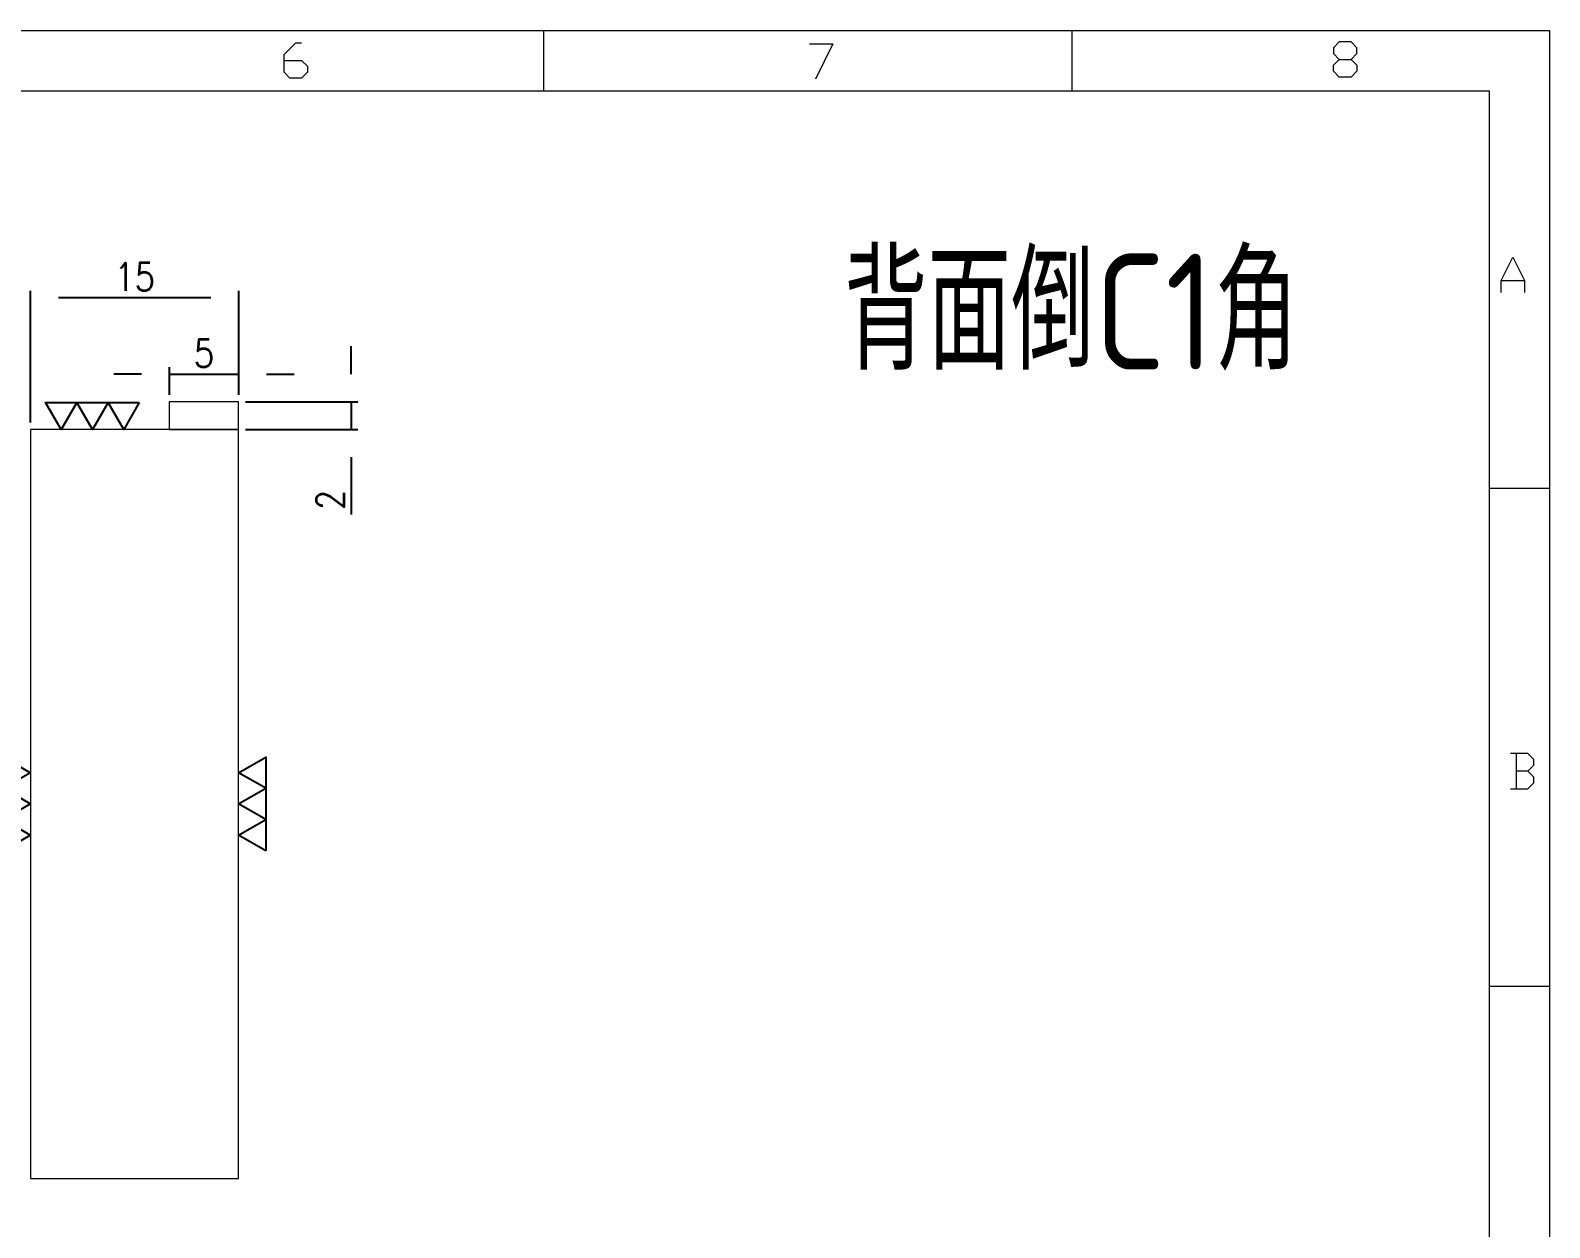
# Model space of a CAD drawing. Header units: millimetres. Extents: x 88508 to 142116, y -5268 to 20283.
# Drawn here: x 98308.4 to 98418, y -5144.7 to -5058.4 of the extents above; entities that cross this region are included whole.
import ezdxf
from ezdxf.enums import TextEntityAlignment as Align

# ---------------------------------------------------------------- set-up
doc = ezdxf.new("R2010")
doc.units = ezdxf.units.MM
for name, color, linetype in [('DIM', 4, 'Continuous'), ('LB_P', 2, 'Continuous'), ('TEXT', 4, 'Continuous')]:
    doc.layers.add(name, color=color, linetype=linetype)
doc.styles.add('gbenor', font='gbenor.shx', dxfattribs={"bigfont": 'gbcbig.shx'})
doc.styles.add('GBENOR_', font='gbenor.shx', dxfattribs={"bigfont": 'gbcbig'})
doc.styles.get("Standard").update_dxf_attribs({"font": 'txt.shx', "width": 0.85, "bigfont": 'ctxt.shx'})
doc.styles.add('TXT', font='txt.shx', dxfattribs={"width": 0.8, "bigfont": 'ctxt.shx'})
doc.dimstyles.new('T-2-WX', dxfattribs={"dimtxt": 2, "dimasz": 2, "dimexe": 0.5, "dimexo": 0.5, "dimgap": 0.5, "dimtad": 1, "dimtxsty": 'Standard', "dimblk": 'OPEN30', "dimcen": 0, "dimazin": 3, "dimtfac": 1, "dimtmove": 0, "dimatfit": 3, "dimldrblk": 'OPEN30', "dimlwd": -1, "dimlwe": -1})

# ---------------------------------------------------------------- blocks, each defined once
blk = doc.blocks.new('*D8280')
at = {"layer": 'Defpoints', "color": 0}
for p in [(98323.45, -5077.67), (98323.45, -5085.18), (98308.45, -5087.18)]:
    blk.add_point(p, dxfattribs=at)
at = {"layer": 'DIM', "color": 0, "linetype": 'Continuous'}
for p, q in [((98308.45, -5086.68), (98308.45, -5077.17)), ((98323.45, -5084.68), (98323.45, -5077.17)), ((98310.45, -5077.67), (98321.45, -5077.67))]:
    blk.add_line(p, q, dxfattribs=at)
at = {"layer": 'DIM', "color": 0, "insert": (98315.95, -5076.17), "char_height": 2, "attachment_point": 5}
blk.add_mtext('15', dxfattribs=at)
blk = doc.blocks.new('_Open30')
blk = doc.blocks.new('*D8281')
at = {"layer": 'Defpoints', "color": 0}
for p in [(98323.45, -5083.18), (98318.45, -5085.18), (98323.45, -5085.18)]:
    blk.add_point(p, dxfattribs=at)
at = {"layer": 'DIM', "color": 0, "linetype": 'Continuous'}
for p, q in [((98316.45, -5083.18), (98314.45, -5083.18)), ((98318.45, -5084.68), (98318.45, -5082.68)), ((98318.45, -5083.18), (98323.45, -5083.18)), ((98323.45, -5084.68), (98323.45, -5082.68)), ((98325.45, -5083.18), (98327.45, -5083.18))]:
    blk.add_line(p, q, dxfattribs=at)
at = {"layer": 'DIM', "color": 0, "insert": (98320.95, -5081.68), "char_height": 2, "attachment_point": 5}
blk.add_mtext('5', dxfattribs=at)
blk = doc.blocks.new('*D8329')
at = {"layer": 'Defpoints', "color": 0}
for p in [(98323.45, -5085.18), (98323.45, -5087.18), (98331.55, -5087.18)]:
    blk.add_point(p, dxfattribs=at)
at = {"layer": 'DIM', "color": 0, "linetype": 'Continuous'}
for p, q in [((98331.55, -5083.18), (98331.55, -5081.18)), ((98323.95, -5085.18), (98332.05, -5085.18)), ((98331.55, -5085.18), (98331.55, -5087.18)), ((98323.95, -5087.18), (98332.05, -5087.18)), ((98331.55, -5089.18), (98331.55, -5093.32))]:
    blk.add_line(p, q, dxfattribs=at)
at = {"layer": 'DIM', "color": 0, "insert": (98330.05, -5092.25), "char_height": 2, "attachment_point": 5, "rotation": 90}
blk.add_mtext('2', dxfattribs=at)
blk = doc.blocks.new('U40')
at = {"color": 254, "lineweight": 18}
for p, q in [((0, 1783.49), (2530.21, 1783.49)), ((1913.09, 1783.49), (1913.09, 1746.46)), ((2237.08, 1783.49), (2237.08, 1746.46)), ((2530.21, 1783.49), (2530.21, 0)), ((37.03, 1746.46), (2493.18, 1746.46)), ((2493.18, 1746.46), (2493.18, 37.03)), ((2493.18, 1502.7), (2530.21, 1502.7)), ((2493.18, 1197.22), (2530.21, 1197.22))]:
    blk.add_line(p, q, dxfattribs=at)
at = {"color": 92, "lineweight": 18}
for points in [[(1753.93, 1765.07), (1764.72, 1765.07), (1768.32, 1761.47), (1768.32, 1757.87), (1764.72, 1754.27), (1757.53, 1754.27), (1753.93, 1757.87), (1753.93, 1768.67), (1761.12, 1775.87), (1764.72, 1775.87)], [(2076.24, 1775.18), (2090.63, 1775.18), (2079.84, 1753.58)], [(2408.43, 1765.67), (2412.02, 1762.07), (2412.02, 1758.47), (2408.43, 1754.87), (2401.23, 1754.87), (2397.64, 1758.47), (2397.64, 1762.07), (2401.23, 1765.67), (2408.43, 1765.67), (2412.02, 1769.27), (2412.02, 1772.87), (2408.43, 1776.47), (2401.23, 1776.47), (2397.64, 1772.87), (2397.64, 1769.27), (2401.23, 1765.67)], [(2500.44, 1622.77), (2500.44, 1629.97), (2507.63, 1644.37), (2514.83, 1629.97), (2514.83, 1622.77)], [(2500.44, 1629.97), (2514.83, 1629.97)], [(2516.93, 1329.01), (2520.53, 1332.61), (2520.53, 1336.21), (2516.93, 1339.81), (2506.14, 1339.81)], [(2509.74, 1339.81), (2509.74, 1318.21)], [(2506.14, 1318.21), (2516.93, 1318.21), (2520.53, 1321.81), (2520.53, 1325.41), (2516.93, 1329.01), (2509.74, 1329.01)]]:
    blk.add_lwpolyline(points, dxfattribs=at)
at = {"lineweight": 18, "style": 'GBENOR_'}
blk.add_attdef('文档路径', (2125.95, 386.89), '', height=17.76, dxfattribs=at)
at = {"lineweight": 20, "style": 'TXT'}
for tag, height, p in [('18-**-**', 16.35, (1866.64, 256.17)), ('客户名称', 16.13, (1741.09, 133.98, 0)), ('料厚:', 16.13, (1741.26, 93.16, 0))]:
    blk.add_attdef(tag, text='', height=height, dxfattribs=at).set_placement(p, align=Align.MIDDLE)
for tag, p, height in [('88888', (1850.91, 207.46), 14.86), ('材质:', (1691.18, 167.99, 0), 16.13), ('核准', (1869.36, 127.52, 0), 16.13), ('设计', (1868.77, 88.3, 0), 16.13), ('绘图', (1868.24, 49.08, 0), 16.13)]:
    blk.add_attdef(tag, p, '', height=height, dxfattribs=at)
for tag, p, height, width in [('3', (2234.72, 206.9), 15.83, 0.7), ('4', (2234.72, 167.41), 15.83, 0.7), ('核准日期', (2041.07, 124.18, 0), 16.13, 0.68), ('设计日期', (2041.07, 84.45, 0), 16.13, 0.68), ('1', (2251.89, 85.86), 14.61, 0.7), ('绘图日期', (2040.91, 46.43, 0), 16.13, 0.68), ('2', (2234.96, 49.23), 14.61, 0.7)]:
    blk.add_attdef(tag, p, '', height=height, dxfattribs=dict(at, width=width))

msp = doc.modelspace()

# ---------------------------------------------------------------- linework, layer by layer
at = {"layer": 'LB_P', "linetype": 'Continuous', "lineweight": 15}
for points in [[(98323.446, -5085.182), (98318.446, -5085.182), (98318.446, -5087.182), (98323.446, -5087.182)], [(98308.446, -5087.182), (98308.446, -5141.182), (98323.446, -5141.182), (98323.446, -5087.182)]]:
    msp.add_lwpolyline(points, close=True, dxfattribs=at)
at = {"layer": 'TEXT', "linetype": 'Continuous'}
for points in [[(98316.283, -5085.232), (98315.158, -5087.182), (98314.032, -5085.232), (98312.906, -5087.182), (98311.78, -5085.232), (98310.654, -5087.182), (98309.528, -5085.232), (98316.283, -5085.232)], [(98306.496, -5110.805), (98308.446, -5111.931), (98306.496, -5113.056), (98308.446, -5114.182), (98306.496, -5115.308), (98308.446, -5116.434), (98306.496, -5117.56), (98306.496, -5110.805)], [(98325.396, -5117.56), (98323.446, -5116.434), (98325.396, -5115.308), (98323.446, -5114.182), (98325.396, -5113.056), (98323.446, -5111.931), (98325.396, -5110.805), (98325.396, -5117.56)]]:
    msp.add_lwpolyline(points, close=True, dxfattribs=at)

# ---------------------------------------------------------------- block references
at = {"ltscale": 3, "xscale": 0.1175491416097198, "yscale": 0.1175491416097198, "zscale": 0.1175491416097198}
msp.add_blockref('U40', (98120.546, -5268.044), dxfattribs=at)

# ---------------------------------------------------------------- texts
at = {"layer": 'TEXT', "color": 4, "lineweight": 18, "style": 'gbenor'}
msp.add_text('背面倒C1角', height=8.3562, dxfattribs=at).set_placement((98367.1, -5082.862))

# ---------------------------------------------------------------- dimensions: what is measured, and where the dimension line sits
at = {"layer": 'DIM', "linetype": 'Continuous'}
for base, p1, picture, middle in [((98323.446, -5077.675), (98308.446, -5087.182), '*D8280', (98315.946, -5076.175)), ((98323.446, -5083.178), (98318.446, -5085.182), '*D8281', (98320.946, -5081.678))]:
    dim = msp.add_linear_dim(base=base, p1=p1, p2=(98323.446, -5085.182), dimstyle='T-2-WX', dxfattribs=at)
    dim.commit()
    dim.dimension.update_dxf_attribs({"geometry": picture, "text_midpoint": middle})
dim = msp.add_linear_dim(base=(98331.546, -5087.182), p1=(98323.446, -5085.182), p2=(98323.446, -5087.182), angle=90, dimstyle='T-2-WX', dxfattribs=at)
dim.commit()
dim.dimension.update_dxf_attribs({"geometry": '*D8329', "text_midpoint": (98330.046, -5092.249)})

doc.saveas('drawing.dxf')
